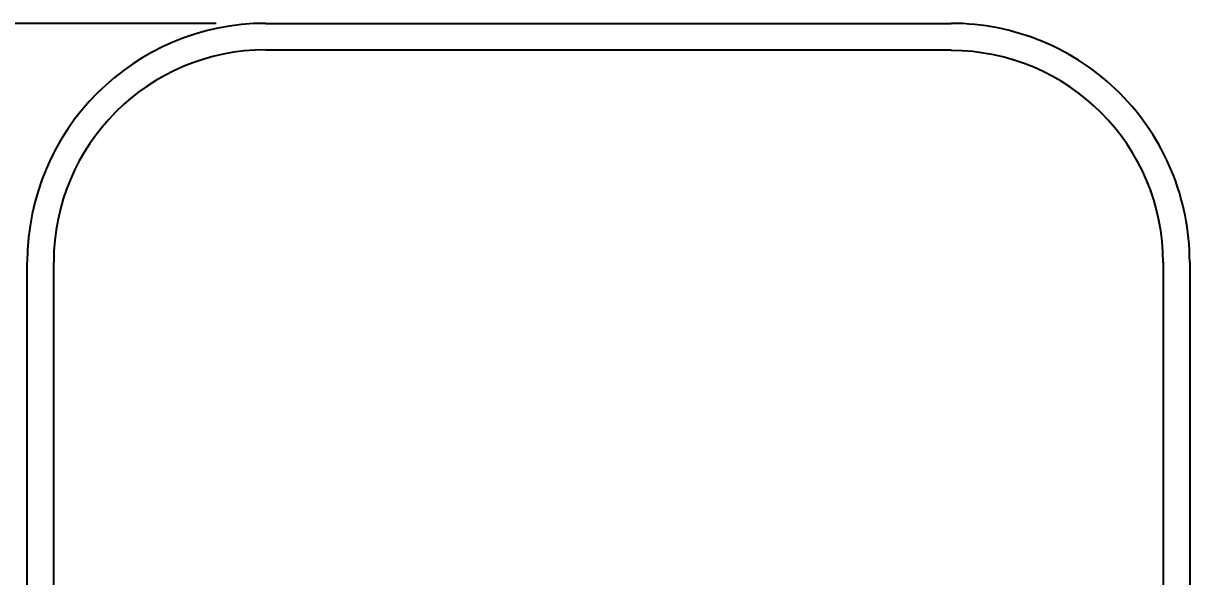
# Model space of a CAD drawing. Header units: inches. Extents: x 0.7 to 44.2, y 3.2 to 34.6.
# Drawn here: x 35.67 to 43.93, y 16.56 to 20.47 of the extents above; entities that cross this region are included whole.
import ezdxf

# ---------------------------------------------------------------- set-up
doc = ezdxf.new("R2010")
doc.units = ezdxf.units.IN
doc.header["$MEASUREMENT"] = 0
doc.layers.add('DIM', color=1, linetype='Continuous')
doc.styles.add('Arial', font='arial.ttf')
doc.dimstyles.new('ETC EU Metric & ANSI.35 Stacked', dxfattribs={"dimscale": 2.666667, "dimtxt": 0.35, "dimasz": 0.4375, "dimexe": 0.35, "dimexo": 0.35, "dimgap": 0.116667, "dimtad": 0, "dimtih": 1, "dimtoh": 1, "dimdec": 0, "dimlfac": 25.4, "dimzin": 4, "dimdsep": 46, "dimtxsty": 'Arial', "dimcen": 0.175, "dimadec": 0, "dimazin": 0, "dimtfac": 0.75, "dimtdec": 0, "dimtofl": 0, "dimtmove": 0, "dimatfit": 3, "dimfxl": 1, "dimtolj": 1, "dimtzin": 0, "dimarcsym": 0})

# ---------------------------------------------------------------- blocks, each defined once
blk = doc.blocks.new('*D3')
at = {"layer": 'Defpoints', "color": 0, "transparency": 16777216}
for p in [(30.608, 20.4676), (37.3881, 20.4676), (39.8195, 8.2655)]:
    blk.add_point(p, dxfattribs=at)
at = {"layer": 'DIM', "color": 0, "lineweight": -2, "transparency": 16777216}
for p, q in [((37.0381, 20.4676), (30.258, 20.4676)), ((30.608, 20.0301), (30.608, 15.003)), ((30.608, 8.703), (30.608, 13.7301)), ((39.4695, 8.2655), (30.258, 8.2655))]:
    blk.add_line(p, q, dxfattribs=at)
at = {"layer": 'DIM', "color": 0, "transparency": 16777216}
for points in [[(30.535, 20.0301), (30.6809, 20.0301), (30.608, 20.4676)], [(30.535, 8.703), (30.6809, 8.703), (30.608, 8.2655)]]:
    blk.add_solid(points, dxfattribs=at)
at = {"layer": 'DIM', "color": 0, "transparency": 16777216, "char_height": 0.35, "attachment_point": 5, "style": 'Arial'}
for s, insert in [('\\A1;310mm', (30.608, 14.662)), ('\\A1;[12.20"]', (30.608, 14.0256))]:
    blk.add_mtext(s, dxfattribs=dict(at, insert=insert))

msp = doc.modelspace()

# ---------------------------------------------------------------- linework, layer by layer
for p, q in [((37.3881, 20.4676), (42.2381, 20.4676)), ((37.3881, 20.2806), (42.2381, 20.2806)), ((35.7011, 11.9251), (35.7011, 18.7806)), ((35.8881, 12.8075), (35.8881, 18.7806)), ((43.7381, 18.7806), (43.7381, 13.2253)), ((43.9251, 18.7806), (43.9251, 11.9251))]:
    msp.add_line(p, q)
for centre, radius, start, end in [((37.3881, 18.7806), 1.687, 89.99974, 179.99973), ((42.2381, 18.7806), 1.687, 0.00026, 90.00027), ((37.3881, 18.7806), 1.5, 89.99973, 179.99973), ((42.2381, 18.7753), 1.5, 0.00027, 90.00027)]:
    msp.add_arc(centre, radius, start, end)

# ---------------------------------------------------------------- dimensions: what is measured, and where the dimension line sits
at = {"layer": 'DIM'}
dim = msp.add_linear_dim(base=(30.608, 20.4676), p1=(39.8195, 8.2655), p2=(37.3881, 20.4676), angle=90, dimstyle='ETC EU Metric & ANSI.35 Stacked', override={"dimpost": 'mm\\X'}, dxfattribs=at)
dim.commit()
dim.dimension.update_dxf_attribs({"geometry": '*D3', "text_midpoint": (30.608, 14.3665)})

doc.saveas('drawing.dxf')
